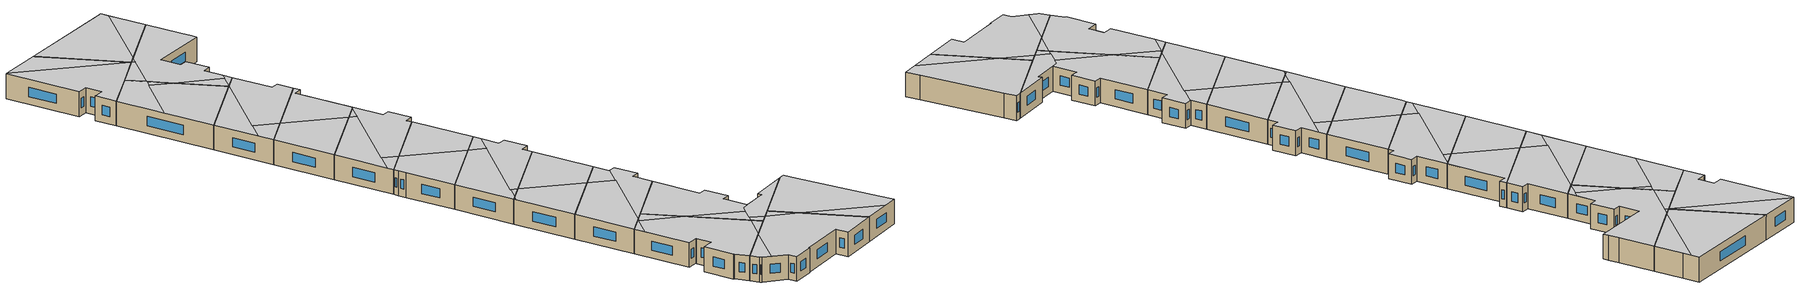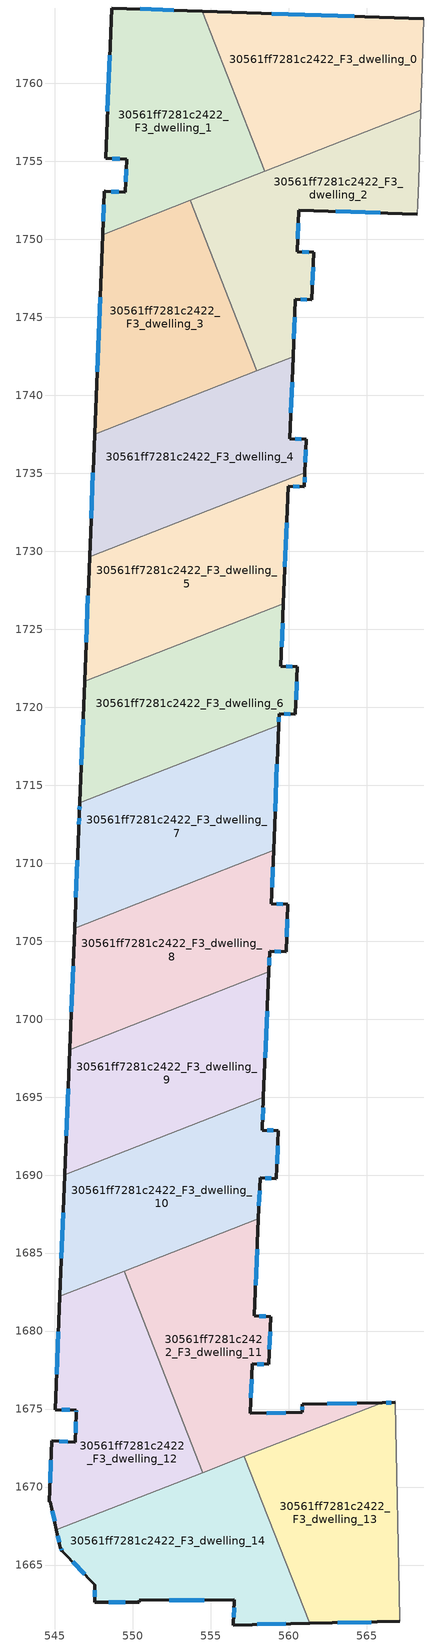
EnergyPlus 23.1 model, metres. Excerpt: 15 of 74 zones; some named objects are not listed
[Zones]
30561ff7281c2422_F3_dwelling_0
 floor to 30561ff7281c2422_F2_dwelling_0 (EU_floor_Construction): 568.65,1764.13 568.59,1762.05 568.47,1758.27 558.46,1754.36 554.45,1764.63 z9
 wall outside (EU_wall_Construction): 568.65,1764.13 554.45,1764.63 z9:12
 wall adiabatic (EU_wall_Construction): 568.47,1758.27 568.59,1762.05 568.65,1764.13 z9:12
 wall to 30561ff7281c2422_F3_dwelling_1 (EU_wall_Construction): 554.45,1764.63 558.46,1754.36 z9:12
 wall to 30561ff7281c2422_F3_dwelling_2 (EU_wall_Construction): 558.46,1754.36 568.47,1758.27 z9:12
 window (EU_Window_Construction): 564.2,1764.29 558.9,1764.47 z9.94:11.06
 ceiling to 30561ff7281c2422_F4_dwelling_0 (EU_floor_Construction): 568.62,1763.17 568.65,1764.13 554.45,1764.63 558.45,1754.38 558.46,1754.36 559.55,1754.79 z12
 ceiling to 30561ff7281c2422_F4_dwelling_2 (EU_floor_Construction): 568.47,1758.27 568.59,1762.05 568.62,1763.17 559.55,1754.79 z12
30561ff7281c2422_F3_dwelling_1
 floor to 30561ff7281c2422_F2_dwelling_1 (EU_floor_Construction): 554.45,1764.63 558.46,1754.36 548.06,1750.3 548.17,1753.07 548.23,1753.07 549.51,1753.02 549.6,1755.14 548.25,1755.19 548.64,1764.83 z9
 wall outside (EU_wall_Construction): 554.45,1764.63 548.64,1764.83 548.25,1755.19 549.6,1755.14 549.51,1753.02 548.23,1753.07 548.17,1753.07 548.06,1750.3 z9:12
 wall to 30561ff7281c2422_F3_dwelling_3 (EU_wall_Construction): 548.06,1750.3 553.67,1752.49 z9:12
 wall to 30561ff7281c2422_F3_dwelling_2 (EU_wall_Construction): 553.67,1752.49 558.46,1754.36 z9:12
 window (EU_Window_Construction): 548.67,1755.18 549.18,1755.16 / 548.52,1761.81 548.37,1758.21 / 552.63,1764.69 550.46,1764.76 / 548.14,1752.2 548.1,1751.17 / 549.11,1753.03 548.63,1753.05 / 549.57,1754.48 549.54,1753.68 z9.94:11.06
 ceiling to 30561ff7281c2422_F4_dwelling_1 (EU_floor_Construction): 558.46,1754.36 558.45,1754.38 548.8,1764.82 548.64,1764.83 548.25,1755.19 549.6,1755.14 549.51,1753.02 548.23,1753.07 548.17,1753.07 548.06,1750.3 z12
 ceiling to 30561ff7281c2422_F4_dwelling_0 (EU_floor_Construction): 558.45,1754.38 554.45,1764.63 548.8,1764.82 z12
30561ff7281c2422_F3_dwelling_10
 floor to 30561ff7281c2422_F2_dwelling_10 (EU_floor_Construction): 558.38,1694.99 558.29,1692.89 559.34,1692.85 559.21,1689.78 558.16,1689.82 558.06,1687.2 545.32,1682.22 545.63,1690.01 z9
 wall outside (EU_wall_Construction): 558.06,1687.2 558.16,1689.82 559.21,1689.78 559.34,1692.85 558.29,1692.89 558.38,1694.99 / 545.63,1690.01 545.32,1682.22 z9:12
 wall to 30561ff7281c2422_F3_dwelling_9 (EU_wall_Construction): 558.38,1694.99 545.63,1690.01 z9:12
 wall to 30561ff7281c2422_F3_dwelling_11 (EU_wall_Construction): 549.44,1683.83 558.06,1687.2 z9:12
 wall to 30561ff7281c2422_F3_dwelling_12 (EU_wall_Construction): 545.32,1682.22 549.44,1683.83 z9:12
 window (EU_Window_Construction): 559.01,1692.86 558.62,1692.88 / 559.25,1690.74 559.3,1691.89 / 558.49,1689.81 558.88,1689.79 / 558.09,1688.02 558.13,1689 / 545.53,1687.57 545.42,1684.67 / 558.32,1693.55 558.35,1694.33 z9.94:11.06
 ceiling to 30561ff7281c2422_F4_dwelling_9 (EU_floor_Construction): 548,1683.27 556.29,1690.93 554.08,1693.32 545.63,1690.01 545.32,1682.22 z12
 ceiling to 30561ff7281c2422_F4_dwelling_10 (EU_floor_Construction): 558.05,1687.2 558.16,1689.82 559.21,1689.78 559.34,1692.85 558.41,1692.89 548,1683.27 z12
 ceiling to 30561ff7281c2422_F4_dwelling_8 (EU_floor_Construction): 558.41,1692.89 558.29,1692.89 558.38,1694.99 554.08,1693.32 556.29,1690.93 z12
30561ff7281c2422_F3_dwelling_11
 floor to 30561ff7281c2422_F2_dwelling_11 (EU_floor_Construction): 558.06,1687.2 557.8,1680.97 558.84,1680.93 558.71,1677.86 557.66,1677.9 557.54,1674.72 560.86,1674.79 560.85,1675.31 565.98,1675.41 554.48,1670.92 549.44,1683.83 z9
 wall outside (EU_wall_Construction): 565.98,1675.41 560.85,1675.31 560.86,1674.79 557.54,1674.72 557.66,1677.9 558.71,1677.86 558.84,1680.93 557.8,1680.97 558.06,1687.2 z9:12
 wall to 30561ff7281c2422_F3_dwelling_12 (EU_wall_Construction): 549.44,1683.83 554.48,1670.92 z9:12
 wall to 30561ff7281c2422_F3_dwelling_13 (EU_wall_Construction): 557.16,1671.96 565.98,1675.41 z9:12
 wall to 30561ff7281c2422_F3_dwelling_14 (EU_wall_Construction): 554.48,1670.92 557.16,1671.96 z9:12
 window (EU_Window_Construction): 558.51,1680.95 558.12,1680.96 / 558.75,1678.82 558.8,1679.97 / 557.99,1677.89 558.38,1677.87 / 557.57,1675.72 557.62,1676.9 / 559.82,1674.77 558.58,1674.74 / 560.86,1675.15 560.86,1674.95 / 564.37,1675.38 562.46,1675.34 / 557.88,1682.93 557.97,1685.25 z9.94:11.06
 ceiling to 30561ff7281c2422_F4_dwelling_10 (EU_floor_Construction): 557.54,1674.72 557.66,1677.9 558.71,1677.86 558.84,1680.93 557.8,1680.97 558.05,1687.2 549.44,1683.83 551.33,1678.98 555.9,1674.03 556.63,1674.7 z12
 ceiling to 30561ff7281c2422_F4_dwelling_12 (EU_floor_Construction): 565.98,1675.41 560.85,1675.31 560.86,1674.79 556.63,1674.7 554.55,1672.78 555.8,1671.43 z12
 ceiling to 30561ff7281c2422_F4_dwelling_11 (EU_floor_Construction): 555.9,1674.03 551.33,1678.98 553.97,1672.24 z12
 ceiling to 30561ff7281c2422_F4_dwelling_13 (EU_floor_Construction): 555.8,1671.43 554.55,1672.78 553.97,1672.24 554.48,1670.92 z12
30561ff7281c2422_F3_dwelling_12
 floor to 30561ff7281c2422_F2_dwelling_12 (EU_floor_Construction): 549.44,1683.83 554.48,1670.92 545.11,1667.25 544.71,1669.04 544.65,1669.05 544.8,1672.96 546.31,1672.88 546.38,1674.79 546.38,1674.93 545.03,1674.96 545.32,1682.22 z9
 wall outside (EU_wall_Construction): 545.32,1682.22 545.03,1674.96 546.38,1674.93 546.38,1674.79 546.31,1672.88 544.8,1672.96 544.65,1669.05 544.71,1669.04 545.11,1667.25 z9:12
 wall to 30561ff7281c2422_F3_dwelling_14 (EU_wall_Construction): 545.11,1667.25 554.48,1670.92 z9:12
 window (EU_Window_Construction): 544.84,1668.48 544.98,1667.81 / 544.75,1671.73 544.7,1670.27 / 545.84,1672.91 545.27,1672.93 / 546.36,1674.19 546.33,1673.48 / 546.38,1674.89 546.38,1674.84 / 545.45,1674.95 545.96,1674.94 / 545.23,1679.95 545.12,1677.24 z9.94:11.06
 ceiling to 30561ff7281c2422_F4_dwelling_11 (EU_floor_Construction): 551.1,1669.59 553.97,1672.24 551.33,1678.98 547.66,1682.96 545.26,1680.74 545.03,1674.96 546.38,1674.93 546.31,1672.88 544.8,1672.96 544.65,1669.05 544.71,1669.04 545.11,1667.25 z12
 ceiling to 30561ff7281c2422_F4_dwelling_9 (EU_floor_Construction): 548,1683.27 545.32,1682.22 545.26,1680.74 z12
 ceiling to 30561ff7281c2422_F4_dwelling_13 (EU_floor_Construction): 554.48,1670.92 553.97,1672.24 551.1,1669.59 z12
 ceiling to 30561ff7281c2422_F4_dwelling_10 (EU_floor_Construction): 551.33,1678.98 549.44,1683.83 548,1683.27 547.66,1682.96 z12
30561ff7281c2422_F3_dwelling_13
 floor to 30561ff7281c2422_F2_dwelling_13 (EU_floor_Construction): 566.83,1675.42 566.86,1673.79 567.07,1663.21 567.1,1661.38 561.34,1661.26 557.16,1671.96 565.98,1675.41 z9
 wall outside (EU_wall_Construction): 566.83,1675.42 565.98,1675.41 / 561.34,1661.26 567.1,1661.38 z9:12
 wall adiabatic (EU_wall_Construction): 567.1,1661.38 567.07,1663.21 566.86,1673.79 566.83,1675.42 z9:12
 wall to 30561ff7281c2422_F3_dwelling_14 (EU_wall_Construction): 557.16,1671.96 561.34,1661.26 z9:12
 window (EU_Window_Construction): 566.56,1675.42 566.25,1675.41 / 563.14,1661.3 565.29,1661.34 z9.94:11.06
 ceiling to 30561ff7281c2422_F4_dwelling_12 (EU_floor_Construction): 567.1,1661.38 567.07,1663.21 566.86,1673.79 566.83,1675.42 565.98,1675.41 557.16,1671.96 558.51,1668.49 565.12,1661.34 z12
 ceiling to 30561ff7281c2422_F4_dwelling_13 (EU_floor_Construction): 565.12,1661.34 558.51,1668.49 561.34,1661.26 z12
30561ff7281c2422_F3_dwelling_14
 floor to 30561ff7281c2422_F2_dwelling_14 (EU_floor_Construction): 557.16,1671.96 561.34,1661.26 556.46,1661.16 556.5,1662.77 550.41,1662.73 550.41,1662.62 547.57,1662.62 547.57,1663.74 545.48,1665.89 545.36,1666.11 545.11,1667.25 z9
 wall outside (EU_wall_Construction): 545.11,1667.25 545.36,1666.11 545.48,1665.89 547.57,1663.74 547.57,1662.62 550.41,1662.62 550.41,1662.73 556.5,1662.77 556.46,1661.16 561.34,1661.26 z9:12
 window (EU_Window_Construction): 552.32,1662.74 554.59,1662.76 / 548.46,1662.62 549.52,1662.62 / 547.57,1663.39 547.57,1662.97 / 546.14,1665.22 546.92,1664.41 / 545.4,1666.04 545.44,1665.96 / 545.19,1666.89 545.28,1666.47 / 557.99,1661.19 559.81,1661.23 / 556.49,1662.26 556.47,1661.66 z9.94:11.06
 ceiling to 30561ff7281c2422_F4_dwelling_13 (EU_floor_Construction): 561.34,1661.26 558.51,1668.49 555.8,1671.43 551.1,1669.59 546.24,1665.11 547.57,1663.74 547.57,1662.62 550.41,1662.62 550.41,1662.73 556.5,1662.77 556.46,1661.16 z12
 ceiling to 30561ff7281c2422_F4_dwelling_11 (EU_floor_Construction): 551.1,1669.59 545.11,1667.25 545.36,1666.11 545.48,1665.89 546.24,1665.11 z12
 ceiling to 30561ff7281c2422_F4_dwelling_12 (EU_floor_Construction): 558.51,1668.49 557.16,1671.96 555.8,1671.43 z12
30561ff7281c2422_F3_dwelling_2
 floor to 30561ff7281c2422_F2_dwelling_2 (EU_floor_Construction): 568.47,1758.27 568.32,1753.72 568.27,1752.26 568.25,1751.62 560.64,1751.87 560.54,1749.2 561.6,1749.16 561.48,1746.12 560.42,1746.16 560.28,1742.46 557.94,1741.55 553.67,1752.49 z9
 wall outside (EU_wall_Construction): 560.28,1742.46 560.42,1746.16 561.48,1746.12 561.6,1749.16 560.54,1749.2 560.64,1751.87 568.25,1751.62 z9:12
 wall to 30561ff7281c2422_F3_dwelling_3 (EU_wall_Construction): 553.67,1752.49 557.94,1741.55 z9:12
 wall adiabatic (EU_wall_Construction): 568.25,1751.62 568.27,1752.26 568.32,1753.72 568.47,1758.27 z9:12
 wall to 30561ff7281c2422_F3_dwelling_4 (EU_wall_Construction): 557.94,1741.55 560.28,1742.46 z9:12
 window (EU_Window_Construction): 560.76,1746.15 561.15,1746.13 / 560.32,1743.62 560.38,1745 / 563.03,1751.79 565.86,1751.7 / 560.57,1750.04 560.61,1751.04 / 561.27,1749.17 560.87,1749.19 / 561.52,1747.07 561.56,1748.21 z9.94:11.06
 ceiling to 30561ff7281c2422_F4_dwelling_2 (EU_floor_Construction): 561.48,1746.12 561.6,1749.16 560.54,1749.2 560.64,1751.87 568.25,1751.62 568.27,1752.26 568.32,1753.72 568.47,1758.27 559.55,1754.79 554.57,1750.19 555.66,1747.39 559.65,1743.07 560.32,1743.69 560.42,1746.16 z12
 ceiling to 30561ff7281c2422_F4_dwelling_1 (EU_floor_Construction): 558.75,1754.05 558.46,1754.36 553.67,1752.49 554.57,1750.19 z12
 ceiling to 30561ff7281c2422_F4_dwelling_4 (EU_floor_Construction): 560.28,1742.46 560.32,1743.69 558.06,1741.6 z12
 ceiling to 30561ff7281c2422_F4_dwelling_0 (EU_floor_Construction): 559.55,1754.79 558.46,1754.36 558.75,1754.05 z12
 ceiling to 30561ff7281c2422_F4_dwelling_3 (EU_floor_Construction): 559.65,1743.07 555.66,1747.39 557.94,1741.55 558.06,1741.6 z12
30561ff7281c2422_F3_dwelling_3
 floor to 30561ff7281c2422_F2_dwelling_3 (EU_floor_Construction): 553.67,1752.49 557.94,1741.55 547.55,1737.49 548.06,1750.3 z9
 wall outside (EU_wall_Construction): 548.06,1750.3 547.55,1737.49 z9:12
 wall to 30561ff7281c2422_F3_dwelling_4 (EU_wall_Construction): 547.55,1737.49 557.94,1741.55 z9:12
 window (EU_Window_Construction): 547.9,1746.28 547.71,1741.51 z9.94:11.06
 ceiling to 30561ff7281c2422_F4_dwelling_3 (EU_floor_Construction): 557.94,1741.55 555.66,1747.39 553.77,1749.44 547.8,1743.93 547.55,1737.49 z12
 ceiling to 30561ff7281c2422_F4_dwelling_1 (EU_floor_Construction): 554.57,1750.19 553.67,1752.49 548.06,1750.3 547.8,1743.93 z12
 ceiling to 30561ff7281c2422_F4_dwelling_2 (EU_floor_Construction): 555.66,1747.39 554.57,1750.19 553.77,1749.44 z12
30561ff7281c2422_F3_dwelling_4
 floor to 30561ff7281c2422_F2_dwelling_4 (EU_floor_Construction): 560.28,1742.46 560.07,1737.22 561.13,1737.17 561.04,1735.04 547.23,1729.64 547.55,1737.49 z9
 wall outside (EU_wall_Construction): 561.04,1735.04 561.13,1737.17 560.07,1737.22 560.28,1742.46 / 547.55,1737.49 547.23,1729.64 z9:12
 wall to 30561ff7281c2422_F3_dwelling_5 (EU_wall_Construction): 547.23,1729.64 561.04,1735.04 z9:12
 window (EU_Window_Construction): 560.8,1737.19 560.4,1737.2 / 561.07,1735.71 561.1,1736.5 / 547.45,1735.03 547.33,1732.1 / 560.13,1738.86 560.21,1740.82 z9.94:11.06
 ceiling to 30561ff7281c2422_F4_dwelling_4 (EU_floor_Construction): 561.04,1735.04 561.13,1737.17 560.07,1737.22 560.28,1742.46 558.06,1741.6 549.5,1733.69 551.65,1731.37 z12
 ceiling to 30561ff7281c2422_F4_dwelling_3 (EU_floor_Construction): 558.06,1741.6 547.55,1737.49 547.31,1731.67 z12
 ceiling to 30561ff7281c2422_F4_dwelling_5 (EU_floor_Construction): 551.65,1731.37 549.5,1733.69 547.31,1731.67 547.23,1729.64 z12
30561ff7281c2422_F3_dwelling_5
 floor to 30561ff7281c2422_F2_dwelling_5 (EU_floor_Construction): 561.04,1735.04 561,1734.13 559.95,1734.17 559.65,1726.63 546.91,1721.65 547.23,1729.64 z9
 wall outside (EU_wall_Construction): 559.65,1726.63 559.95,1734.17 561,1734.13 561.04,1735.04 / 547.23,1729.64 546.91,1721.65 z9:12
 wall to 30561ff7281c2422_F3_dwelling_6 (EU_wall_Construction): 546.91,1721.65 559.65,1726.63 z9:12
 window (EU_Window_Construction): 560.28,1734.16 560.67,1734.15 / 559.75,1729 559.86,1731.81 / 547.13,1727.14 547.01,1724.16 / 561.01,1734.42 561.03,1734.75 z9.94:11.06
 ceiling to 30561ff7281c2422_F4_dwelling_5 (EU_floor_Construction): 556.98,1725.59 551.65,1731.37 547.23,1729.64 546.91,1721.65 z12
 ceiling to 30561ff7281c2422_F4_dwelling_4 (EU_floor_Construction): 559.65,1726.71 559.95,1734.17 561,1734.13 561.04,1735.04 551.65,1731.37 556.98,1725.59 559.5,1726.57 z12
30561ff7281c2422_F3_dwelling_6
 floor to 30561ff7281c2422_F2_dwelling_6 (EU_floor_Construction): 559.65,1726.63 559.49,1722.63 560.55,1722.59 560.43,1719.54 559.38,1719.58 559.35,1718.85 546.59,1713.87 546.91,1721.65 z9
 wall outside (EU_wall_Construction): 559.35,1718.85 559.38,1719.58 560.43,1719.54 560.55,1722.59 559.49,1722.63 559.65,1726.63 / 546.91,1721.65 546.59,1713.87 z9:12
 wall to 30561ff7281c2422_F3_dwelling_7 (EU_wall_Construction): 546.59,1713.87 559.35,1718.85 z9:12
 window (EU_Window_Construction): 560.22,1722.6 559.82,1722.62 / 560.47,1720.49 560.51,1721.63 / 559.7,1719.56 560.1,1719.55 / 559.36,1719.08 559.37,1719.35 / 546.81,1719.21 546.69,1716.31 / 559.54,1723.88 559.6,1725.38 z9.94:11.06
 ceiling to 30561ff7281c2422_F4_dwelling_6 (EU_floor_Construction): 559.35,1718.85 559.38,1719.58 560.43,1719.54 560.55,1722.59 559.49,1722.63 559.65,1726.63 559.5,1726.57 548.83,1716.71 550.16,1715.26 z12
 ceiling to 30561ff7281c2422_F4_dwelling_5 (EU_floor_Construction): 557.65,1724.86 556.98,1725.59 546.91,1721.65 546.63,1714.67 z12
 ceiling to 30561ff7281c2422_F4_dwelling_7 (EU_floor_Construction): 550.16,1715.26 548.83,1716.71 546.63,1714.67 546.59,1713.87 z12
 ceiling to 30561ff7281c2422_F4_dwelling_4 (EU_floor_Construction): 559.5,1726.57 556.98,1725.59 557.65,1724.86 z12
30561ff7281c2422_F3_dwelling_7
 floor to 30561ff7281c2422_F2_dwelling_7 (EU_floor_Construction): 559.35,1718.85 559.02,1710.81 546.27,1705.83 546.52,1712.17 546.57,1713.22 546.59,1713.87 z9
 wall outside (EU_wall_Construction): 559.02,1710.81 559.35,1718.85 / 546.59,1713.87 546.57,1713.22 546.52,1712.17 546.27,1705.83 z9:12
 wall to 30561ff7281c2422_F3_dwelling_8 (EU_wall_Construction): 546.27,1705.83 559.02,1710.81 z9:12
 window (EU_Window_Construction): 559.12,1713.33 559.25,1716.33 / 546.44,1710.18 546.35,1707.82 / 546.55,1712.89 546.54,1712.5 / 546.58,1713.66 546.58,1713.42 z9.94:11.06
 ceiling to 30561ff7281c2422_F4_dwelling_7 (EU_floor_Construction): 555.53,1709.45 550.16,1715.26 546.59,1713.87 546.57,1713.22 546.52,1712.17 546.27,1705.83 z12
 ceiling to 30561ff7281c2422_F4_dwelling_6 (EU_floor_Construction): 559.02,1710.81 559.35,1718.85 550.16,1715.26 555.53,1709.45 z12
30561ff7281c2422_F3_dwelling_8
 floor to 30561ff7281c2422_F2_dwelling_8 (EU_floor_Construction): 559.02,1710.81 558.89,1707.4 559.95,1707.36 559.83,1704.32 558.77,1704.36 558.71,1703.04 545.95,1698.05 546.27,1705.83 z9
 wall outside (EU_wall_Construction): 558.71,1703.04 558.77,1704.36 559.83,1704.32 559.95,1707.36 558.89,1707.4 559.02,1710.81 / 546.27,1705.83 545.95,1698.05 z9:12
 wall to 30561ff7281c2422_F3_dwelling_9 (EU_wall_Construction): 545.95,1698.05 558.71,1703.04 z9:12
 window (EU_Window_Construction): 559.61,1707.37 559.22,1707.39 / 559.87,1705.27 559.91,1706.4 / 559.1,1704.35 559.5,1704.33 / 558.73,1703.45 558.75,1703.94 / 546.17,1703.39 546.05,1700.49 / 558.93,1708.47 558.98,1709.74 z9.94:11.06
 ceiling to 30561ff7281c2422_F4_dwelling_8 (EU_floor_Construction): 558.71,1703.04 558.77,1704.36 559.83,1704.32 559.95,1707.36 558.89,1707.4 558.98,1709.75 548.15,1699.74 548.71,1699.13 z12
 ceiling to 30561ff7281c2422_F4_dwelling_7 (EU_floor_Construction): 556.97,1707.9 555.53,1709.45 546.27,1705.83 545.95,1698.05 546.58,1698.3 z12
 ceiling to 30561ff7281c2422_F4_dwelling_6 (EU_floor_Construction): 558.98,1709.75 559.02,1710.81 555.53,1709.45 556.97,1707.9 z12
 ceiling to 30561ff7281c2422_F4_dwelling_9 (EU_floor_Construction): 548.71,1699.13 548.15,1699.74 546.58,1698.3 z12
30561ff7281c2422_F3_dwelling_9
 floor to 30561ff7281c2422_F2_dwelling_9 (EU_floor_Construction): 558.71,1703.04 558.38,1694.99 545.63,1690.01 545.95,1698.05 z9
 wall outside (EU_wall_Construction): 545.95,1698.05 545.63,1690.01 / 558.38,1694.99 558.71,1703.04 z9:12
 window (EU_Window_Construction): 545.85,1695.53 545.73,1692.53 / 558.48,1697.51 558.61,1700.51 z9.94:11.06
 ceiling to 30561ff7281c2422_F4_dwelling_8 (EU_floor_Construction): 558.38,1694.99 558.71,1703.04 548.71,1699.13 554.08,1693.32 z12
 ceiling to 30561ff7281c2422_F4_dwelling_9 (EU_floor_Construction): 554.08,1693.32 548.71,1699.13 546.58,1698.3 545.94,1697.7 545.63,1690.01 z12
 ceiling to 30561ff7281c2422_F4_dwelling_7 (EU_floor_Construction): 546.58,1698.3 545.95,1698.05 545.94,1697.7 z12
[Building]
EU S2 Campaign: North Axis=0; Terrain=City; Solar Distribution=FullExterior
[Site:Location]
Vienna: Latitude=48; Longitude=16.5; Time Zone=1; Elevation=183
[SizingPeriod:WeatherFileDays]
AnnualSizingPeriod: Begin Month=1; Begin Day of Month=1; End Month=12; End Day of Month=31; Day of Week for Start Day=Monday; Use Weather File Daylight Saving Period=No; Use Weather File Rain and Snow Indicators=No
[MATERIAL]
EU_InternalMass_Material: Roughness=MediumRough; Thickness=0.1; Conductivity=1; Density=1800; Specific Heat=900; Thermal Absorptance=0.9; Solar Absorptance=0.7; Visible Absorptance=0.7
[MATERIAL:NOMASS] Roughness=MediumRough; Thermal Absorptance=0.9; Solar Absorptance=0.7; Visible Absorptance=0.7
Name | Thermal Resistance
EU_wall_NoMass | 0.914258
EU_floor_NoMass | 1.09711
[WINDOWMATERIAL:SIMPLEGLAZINGSYSTEM]
EU_Window_SimpleGlazing: UFactor=2.09642; Solar Heat Gain Coefficient=0.65; Visible Transmittance=0.65
[CONSTRUCTION]
EU_wall_Construction: EU_wall_NoMass
EU_floor_Construction: EU_floor_NoMass
EU_Window_Construction: EU_Window_SimpleGlazing
EU_InternalMass_Construction: EU_InternalMass_Material
[ZONE] Type=1; Multiplier=1; Ceiling Height=autocalculate; Floor Area=autocalculate; Part of Total Floor Area=Yes
Name | Volume
30561ff7281c2422_F3_dwelling_0 | 302.738
30561ff7281c2422_F3_dwelling_1; 30561ff7281c2422_F3_dwelling_4 | 302.736
30561ff7281c2422_F3_dwelling_10 | 302.732
30561ff7281c2422_F3_dwelling_11 | 302.725
30561ff7281c2422_F3_dwelling_12 | 302.716
30561ff7281c2422_F3_dwelling_13 | 302.72
30561ff7281c2422_F3_dwelling_14 | 302.726
30561ff7281c2422_F3_dwelling_2; 30561ff7281c2422_F3_dwelling_6 | 302.741
30561ff7281c2422_F3_dwelling_3 | 302.711
30561ff7281c2422_F3_dwelling_5 | 302.706
30561ff7281c2422_F3_dwelling_7 | 302.73
30561ff7281c2422_F3_dwelling_8 | 302.739
30561ff7281c2422_F3_dwelling_9 | 302.713
[INTERNALMASS] Construction=EU_InternalMass_Construction
Name | Zone or ZoneList | Surface Area
30561ff7281c2422_F3_dwelling_0_EU_InternalMass | 30561ff7281c2422_F3_dwelling_0 | 100.913
30561ff7281c2422_F3_dwelling_1_EU_InternalMass | 30561ff7281c2422_F3_dwelling_1 | 100.913
30561ff7281c2422_F3_dwelling_2_EU_InternalMass | 30561ff7281c2422_F3_dwelling_2 | 100.912
30561ff7281c2422_F3_dwelling_3_EU_InternalMass | 30561ff7281c2422_F3_dwelling_3 | 100.901
30561ff7281c2422_F3_dwelling_4_EU_InternalMass | 30561ff7281c2422_F3_dwelling_4 | 100.912
30561ff7281c2422_F3_dwelling_5_EU_InternalMass | 30561ff7281c2422_F3_dwelling_5 | 100.902
30561ff7281c2422_F3_dwelling_6_EU_InternalMass | 30561ff7281c2422_F3_dwelling_6 | 100.914
30561ff7281c2422_F3_dwelling_7_EU_InternalMass | 30561ff7281c2422_F3_dwelling_7 | 100.91
30561ff7281c2422_F3_dwelling_8_EU_InternalMass | 30561ff7281c2422_F3_dwelling_8 | 100.913
30561ff7281c2422_F3_dwelling_9_EU_InternalMass | 30561ff7281c2422_F3_dwelling_9 | 100.904
30561ff7281c2422_F3_dwelling_10_EU_InternalMass | 30561ff7281c2422_F3_dwelling_10 | 100.91
30561ff7281c2422_F3_dwelling_11_EU_InternalMass | 30561ff7281c2422_F3_dwelling_11 | 100.909
30561ff7281c2422_F3_dwelling_12_EU_InternalMass | 30561ff7281c2422_F3_dwelling_12 | 100.905
30561ff7281c2422_F3_dwelling_13_EU_InternalMass | 30561ff7281c2422_F3_dwelling_13 | 100.907
30561ff7281c2422_F3_dwelling_14_EU_InternalMass | 30561ff7281c2422_F3_dwelling_14 | 100.909
[OTHEREQUIPMENT] Fuel Type=Electricity; Design Level Calculation Method=Watts/Area; Power per Zone Floor Area=1; Fraction Latent=0; Fraction Radiant=0; Fraction Lost=0; Carbon Dioxide Generation Rate=0; EndUse Subcategory=EU_Step8_InternalGains
Name | Zone or ZoneList or Space or SpaceList | Schedule
EU_Step8_InternalGain_30561ff7281c2422_F3_dwelling_0_f000 | 30561ff7281c2422_F3_dwelling_0 | EU_Step8_GainSchedule_30561ff7281c2422_F3_dwelling_0_f000
EU_Step8_InternalGain_30561ff7281c2422_F3_dwelling_1_f000 | 30561ff7281c2422_F3_dwelling_1 | EU_Step8_GainSchedule_30561ff7281c2422_F3_dwelling_1_f000
EU_Step8_InternalGain_30561ff7281c2422_F3_dwelling_2_f000 | 30561ff7281c2422_F3_dwelling_2 | EU_Step8_GainSchedule_30561ff7281c2422_F3_dwelling_2_f000
EU_Step8_InternalGain_30561ff7281c2422_F3_dwelling_3_f000 | 30561ff7281c2422_F3_dwelling_3 | EU_Step8_GainSchedule_30561ff7281c2422_F3_dwelling_3_f000
EU_Step8_InternalGain_30561ff7281c2422_F3_dwelling_4_f000 | 30561ff7281c2422_F3_dwelling_4 | EU_Step8_GainSchedule_30561ff7281c2422_F3_dwelling_4_f000
EU_Step8_InternalGain_30561ff7281c2422_F3_dwelling_5_f000 | 30561ff7281c2422_F3_dwelling_5 | EU_Step8_GainSchedule_30561ff7281c2422_F3_dwelling_5_f000
EU_Step8_InternalGain_30561ff7281c2422_F3_dwelling_6_f000 | 30561ff7281c2422_F3_dwelling_6 | EU_Step8_GainSchedule_30561ff7281c2422_F3_dwelling_6_f000
EU_Step8_InternalGain_30561ff7281c2422_F3_dwelling_7_f000 | 30561ff7281c2422_F3_dwelling_7 | EU_Step8_GainSchedule_30561ff7281c2422_F3_dwelling_7_f000
EU_Step8_InternalGain_30561ff7281c2422_F3_dwelling_8_f000 | 30561ff7281c2422_F3_dwelling_8 | EU_Step8_GainSchedule_30561ff7281c2422_F3_dwelling_8_f000
EU_Step8_InternalGain_30561ff7281c2422_F3_dwelling_9_f000 | 30561ff7281c2422_F3_dwelling_9 | EU_Step8_GainSchedule_30561ff7281c2422_F3_dwelling_9_f000
EU_Step8_InternalGain_30561ff7281c2422_F3_dwelling_10_f000 | 30561ff7281c2422_F3_dwelling_10 | EU_Step8_GainSchedule_30561ff7281c2422_F3_dwelling_10_f000
EU_Step8_InternalGain_30561ff7281c2422_F3_dwelling_11_f000 | 30561ff7281c2422_F3_dwelling_11 | EU_Step8_GainSchedule_30561ff7281c2422_F3_dwelling_11_f000
EU_Step8_InternalGain_30561ff7281c2422_F3_dwelling_12_f000 | 30561ff7281c2422_F3_dwelling_12 | EU_Step8_GainSchedule_30561ff7281c2422_F3_dwelling_12_f000
EU_Step8_InternalGain_30561ff7281c2422_F3_dwelling_13_f000 | 30561ff7281c2422_F3_dwelling_13 | EU_Step8_GainSchedule_30561ff7281c2422_F3_dwelling_13_f000
EU_Step8_InternalGain_30561ff7281c2422_F3_dwelling_14_f000 | 30561ff7281c2422_F3_dwelling_14 | EU_Step8_GainSchedule_30561ff7281c2422_F3_dwelling_14_f000
[ZONEVENTILATION:DESIGNFLOWRATE] Schedule=EU_AlwaysOn; Design Flow Rate Calculation Method=AirChanges/Hour; Air Changes per Hour=0.546891; Ventilation Type=Natural; Fan Pressure Rise=0; Fan Total Efficiency=1; Constant Term Coefficient=1; Temperature Term Coefficient=0; Velocity Term Coefficient=0; Velocity Squared Term Coefficient=0; Minimum Indoor Temperature=-100; Maximum Indoor Temperature=100; Delta Temperature=-100; Minimum Outdoor Temperature=-100; Maximum Outdoor Temperature=100; Maximum Wind Speed=40
Name | Zone or ZoneList or Space or SpaceList
EU_ConstantAir_30561ff7281c2422_F3_dwelling_0 | 30561ff7281c2422_F3_dwelling_0
EU_ConstantAir_30561ff7281c2422_F3_dwelling_1 | 30561ff7281c2422_F3_dwelling_1
EU_ConstantAir_30561ff7281c2422_F3_dwelling_2 | 30561ff7281c2422_F3_dwelling_2
EU_ConstantAir_30561ff7281c2422_F3_dwelling_3 | 30561ff7281c2422_F3_dwelling_3
EU_ConstantAir_30561ff7281c2422_F3_dwelling_4 | 30561ff7281c2422_F3_dwelling_4
EU_ConstantAir_30561ff7281c2422_F3_dwelling_5 | 30561ff7281c2422_F3_dwelling_5
EU_ConstantAir_30561ff7281c2422_F3_dwelling_6 | 30561ff7281c2422_F3_dwelling_6
EU_ConstantAir_30561ff7281c2422_F3_dwelling_7 | 30561ff7281c2422_F3_dwelling_7
EU_ConstantAir_30561ff7281c2422_F3_dwelling_8 | 30561ff7281c2422_F3_dwelling_8
EU_ConstantAir_30561ff7281c2422_F3_dwelling_9 | 30561ff7281c2422_F3_dwelling_9
EU_ConstantAir_30561ff7281c2422_F3_dwelling_10 | 30561ff7281c2422_F3_dwelling_10
EU_ConstantAir_30561ff7281c2422_F3_dwelling_11 | 30561ff7281c2422_F3_dwelling_11
EU_ConstantAir_30561ff7281c2422_F3_dwelling_12 | 30561ff7281c2422_F3_dwelling_12
EU_ConstantAir_30561ff7281c2422_F3_dwelling_13 | 30561ff7281c2422_F3_dwelling_13
EU_ConstantAir_30561ff7281c2422_F3_dwelling_14 | 30561ff7281c2422_F3_dwelling_14
[HVACTEMPLATE:ZONE:IDEALLOADSAIRSYSTEM] System Availability Schedule=EU_AlwaysOn; Maximum Heating Supply Air Temperature=50; Minimum Cooling Supply Air Temperature=13; Maximum Heating Supply Air Humidity Ratio=0.0156; Minimum Cooling Supply Air Humidity Ratio=0.0077; Heating Limit=NoLimit; Cooling Limit=NoLimit; Heating Availability Schedule=EU_AlwaysOn; Cooling Availability Schedule=EU_CoolingOff; Dehumidification Control Type=ConstantSensibleHeatRatio; Cooling Sensible Heat Ratio=0.7; Dehumidification Setpoint=60; Humidification Control Type=None; Humidification Setpoint=30; Outdoor Air Method=None; Outdoor Air Flow Rate per Person=0.00944; Outdoor Air Flow Rate per Zone Floor Area=0; Outdoor Air Flow Rate per Zone=0; Demand Controlled Ventilation Type=None; Outdoor Air Economizer Type=NoEconomizer; Heat Recovery Type=None; Sensible Heat Recovery Effectiveness=0.7; Latent Heat Recovery Effectiveness=0.65
Name | Template Thermostat
30561ff7281c2422_F3_dwelling_0 | EU_HeatOnly_30561ff7281c2422_F3_dwelling_0
30561ff7281c2422_F3_dwelling_1 | EU_HeatOnly_30561ff7281c2422_F3_dwelling_1
30561ff7281c2422_F3_dwelling_2 | EU_HeatOnly_30561ff7281c2422_F3_dwelling_2
30561ff7281c2422_F3_dwelling_3 | EU_HeatOnly_30561ff7281c2422_F3_dwelling_3
30561ff7281c2422_F3_dwelling_4 | EU_HeatOnly_30561ff7281c2422_F3_dwelling_4
30561ff7281c2422_F3_dwelling_5 | EU_HeatOnly_30561ff7281c2422_F3_dwelling_5
30561ff7281c2422_F3_dwelling_6 | EU_HeatOnly_30561ff7281c2422_F3_dwelling_6
30561ff7281c2422_F3_dwelling_7 | EU_HeatOnly_30561ff7281c2422_F3_dwelling_7
30561ff7281c2422_F3_dwelling_8 | EU_HeatOnly_30561ff7281c2422_F3_dwelling_8
30561ff7281c2422_F3_dwelling_9 | EU_HeatOnly_30561ff7281c2422_F3_dwelling_9
30561ff7281c2422_F3_dwelling_10 | EU_HeatOnly_30561ff7281c2422_F3_dwelling_10
30561ff7281c2422_F3_dwelling_11 | EU_HeatOnly_30561ff7281c2422_F3_dwelling_11
30561ff7281c2422_F3_dwelling_12 | EU_HeatOnly_30561ff7281c2422_F3_dwelling_12
30561ff7281c2422_F3_dwelling_13 | EU_HeatOnly_30561ff7281c2422_F3_dwelling_13
30561ff7281c2422_F3_dwelling_14 | EU_HeatOnly_30561ff7281c2422_F3_dwelling_14
[SIZING:ZONE] Zone Cooling Design Supply Air Temperature Input Method=SupplyAirTemperature; Zone Cooling Design Supply Air Temperature=13; Zone Heating Design Supply Air Temperature Input Method=SupplyAirTemperature; Zone Heating Design Supply Air Temperature=50; Zone Cooling Design Supply Air Humidity Ratio=0.008; Zone Heating Design Supply Air Humidity Ratio=0.008; Cooling Design Air Flow Method=DesignDay; Cooling Design Air Flow Rate=0; Cooling Minimum Air Flow per Zone Floor Area=0.000762; Cooling Minimum Air Flow=0; Cooling Minimum Air Flow Fraction=0.2; Heating Design Air Flow Method=DesignDay; Heating Design Air Flow Rate=0; Heating Maximum Air Flow per Zone Floor Area=0.002032; Heating Maximum Air Flow=0.141576; Heating Maximum Air Flow Fraction=0.3; Account for Dedicated Outdoor Air System=No; Dedicated Outdoor Air System Control Strategy=NeutralSupplyAir; Dedicated Outdoor Air Low Setpoint Temperature for Design=autosize; Dedicated Outdoor Air High Setpoint Temperature for Design=autosize; Zone Load Sizing Method=Sensible Load Only No Latent Load; Zone Latent Cooling Design Supply Air Humidity Ratio Input Method=HumidityRatioDifference; Zone Cooling Design Supply Air Humidity Ratio Difference=0.005; Zone Latent Heating Design Supply Air Humidity Ratio Input Method=HumidityRatioDifference; Zone Humidification Design Supply Air Humidity Ratio Difference=0.005
30561ff7281c2422_F3_dwelling_0; 30561ff7281c2422_F3_dwelling_1; 30561ff7281c2422_F3_dwelling_2; 30561ff7281c2422_F3_dwelling_3; 30561ff7281c2422_F3_dwelling_4; 30561ff7281c2422_F3_dwelling_5; 30561ff7281c2422_F3_dwelling_6; 30561ff7281c2422_F3_dwelling_7; 30561ff7281c2422_F3_dwelling_8; 30561ff7281c2422_F3_dwelling_9; 30561ff7281c2422_F3_dwelling_10; 30561ff7281c2422_F3_dwelling_11; 30561ff7281c2422_F3_dwelling_12; 30561ff7281c2422_F3_dwelling_13; 30561ff7281c2422_F3_dwelling_14
[SCHEDULE:CONSTANT]
Name | Hourly Value
EU_AlwaysOn | 1
EU_CoolingOff | 0
[SCHEDULE:FILE] Column Number=1; Rows to Skip at Top=0; Number of Hours of Data=8760; Column Separator=Comma; Interpolate to Timestep=No; Minutes per Item=60; Adjust Schedule for Daylight Savings=Yes
Name | File
EU_Step8_GainSchedule_30561ff7281c2422_F3_dwelling_0_f000 | ../../schedules/30561ff7281c2422/30561ff7281c2422_F3_dwelling_0_f000_gain.csv
EU_Step8_GainSchedule_30561ff7281c2422_F3_dwelling_1_f000 | ../../schedules/30561ff7281c2422/30561ff7281c2422_F3_dwelling_1_f000_gain.csv
EU_Step8_GainSchedule_30561ff7281c2422_F3_dwelling_2_f000 | ../../schedules/30561ff7281c2422/30561ff7281c2422_F3_dwelling_2_f000_gain.csv
EU_Step8_GainSchedule_30561ff7281c2422_F3_dwelling_3_f000 | ../../schedules/30561ff7281c2422/30561ff7281c2422_F3_dwelling_3_f000_gain.csv
EU_Step8_GainSchedule_30561ff7281c2422_F3_dwelling_4_f000 | ../../schedules/30561ff7281c2422/30561ff7281c2422_F3_dwelling_4_f000_gain.csv
EU_Step8_GainSchedule_30561ff7281c2422_F3_dwelling_5_f000 | ../../schedules/30561ff7281c2422/30561ff7281c2422_F3_dwelling_5_f000_gain.csv
EU_Step8_GainSchedule_30561ff7281c2422_F3_dwelling_6_f000 | ../../schedules/30561ff7281c2422/30561ff7281c2422_F3_dwelling_6_f000_gain.csv
EU_Step8_GainSchedule_30561ff7281c2422_F3_dwelling_7_f000 | ../../schedules/30561ff7281c2422/30561ff7281c2422_F3_dwelling_7_f000_gain.csv
EU_Step8_GainSchedule_30561ff7281c2422_F3_dwelling_8_f000 | ../../schedules/30561ff7281c2422/30561ff7281c2422_F3_dwelling_8_f000_gain.csv
EU_Step8_GainSchedule_30561ff7281c2422_F3_dwelling_9_f000 | ../../schedules/30561ff7281c2422/30561ff7281c2422_F3_dwelling_9_f000_gain.csv
EU_Step8_GainSchedule_30561ff7281c2422_F3_dwelling_10_f000 | ../../schedules/30561ff7281c2422/30561ff7281c2422_F3_dwelling_10_f000_gain.csv
EU_Step8_GainSchedule_30561ff7281c2422_F3_dwelling_11_f000 | ../../schedules/30561ff7281c2422/30561ff7281c2422_F3_dwelling_11_f000_gain.csv
EU_Step8_GainSchedule_30561ff7281c2422_F3_dwelling_12_f000 | ../../schedules/30561ff7281c2422/30561ff7281c2422_F3_dwelling_12_f000_gain.csv
EU_Step8_GainSchedule_30561ff7281c2422_F3_dwelling_13_f000 | ../../schedules/30561ff7281c2422/30561ff7281c2422_F3_dwelling_13_f000_gain.csv
EU_Step8_GainSchedule_30561ff7281c2422_F3_dwelling_14_f000 | ../../schedules/30561ff7281c2422/30561ff7281c2422_F3_dwelling_14_f000_gain.csv
